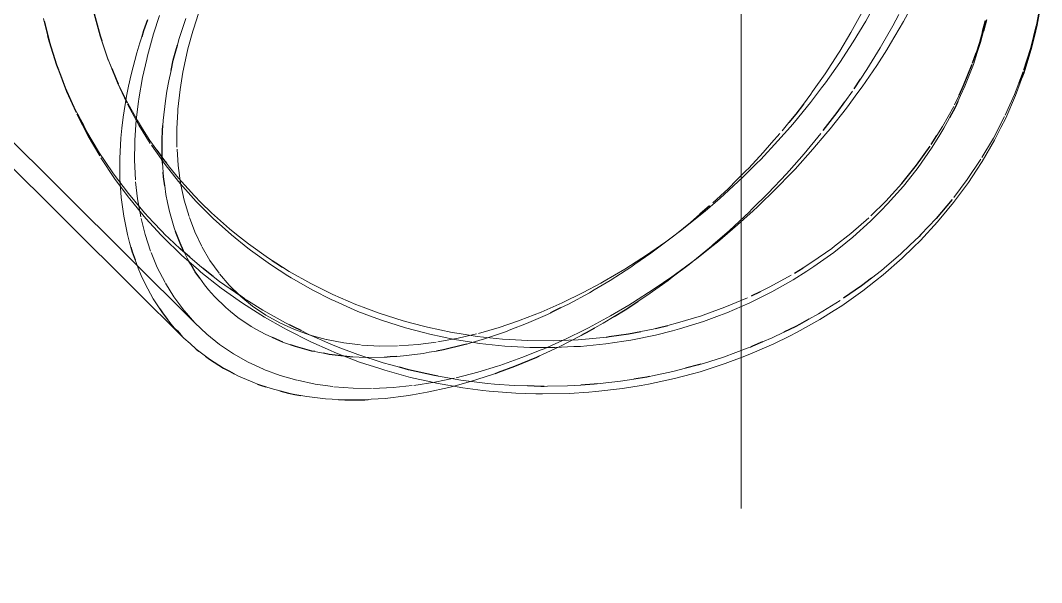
# Model space of a CAD drawing. Header units: millimetres. Extents: x -86814 to -77113, y 29520 to 42516.
# Drawn here: x -80155.9 to -79935, y 32918.5 to 33040.1 of the extents above; entities that cross this region are included whole.
import ezdxf

# ---------------------------------------------------------------- set-up
doc = ezdxf.new("R2010")
doc.units = ezdxf.units.MM
doc.linetypes.add('HIDDEN_50', pattern=[225, 150, -75])
for name, color, linetype, lineweight in [('PLATE_HIDDEN', 8, 'HIDDEN_50', 18), ('PROFILE_HIDDEN', 9, 'HIDDEN_50', 18), ('PROFILE_VISIBLE', 4, 'Continuous', 25)]:
    doc.layers.add(name, color=color, linetype=linetype, lineweight=lineweight)

msp = doc.modelspace()

# ---------------------------------------------------------------- linework, layer by layer
at = {"layer": 'PLATE_HIDDEN'}
for p, q in [((-80000, 33534.78), (-80000, 32724.87)), ((-80000, 32724.87), (-80000, 33534.78)), ((-80000, 33534.78), (-80000, 32724.87)), ((-80000, 32724.87), (-80000, 33534.78)), ((-80000, 33534.48), (-80000, 32724.69)), ((-80000, 32724.69), (-80000, 33534.48))]:
    msp.add_line(p, q, dxfattribs=at)
at = {"layer": 'PROFILE_HIDDEN'}
for p, q in [((-80118.19, 32974.69), (-81674.71, 34520.66)), ((-80116.96, 33042.96), (-80118.42, 33038.44)), ((-79973.03, 33039.95), (-79971.29, 33043.13)), ((-79963.05, 33043.17), (-79964.86, 33039.82)), ((-80150.31, 33038.13), (-80150.91, 33040.49)), ((-80138.41, 33036.04), (-80139.72, 33040.9)), ((-80127.08, 33037.17), (-80125.79, 33041.15)), ((-80121.61, 33035.96), (-80120.14, 33040.48)), ((-79973.73, 33042), (-79976.22, 33037.47)), ((-79967.15, 33038.95), (-79965.9, 33041.35)), ((-80150.72, 33039.96), (-80149.41, 33034.82)), ((-80118.42, 33038.44), (-80118.62, 33037.73)), ((-79975.73, 33035.45), (-79973.03, 33039.95)), ((-79969.6, 33034.65), (-79967.15, 33038.95)), ((-79964.86, 33039.82), (-79967.64, 33035.06)), ((-80149.96, 33036.78), (-80150.31, 33038.13)), ((-80136.89, 33031.5), (-80138.41, 33036.04)), ((-80129.67, 33036.55), (-80130.07, 33035.24)), ((-80128.39, 33032.43), (-80127.08, 33037.17)), ((-80121.94, 33034.74), (-80121.61, 33035.96)), ((-80118.62, 33037.73), (-80119.65, 33033.96)), ((-79976.22, 33037.47), (-79978.63, 33033.44)), ((-79948.42, 33035.28), (-79947.78, 33037.66)), ((-79947.56, 33037.76), (-79948.18, 33035.33)), ((-79936.87, 33035.26), (-79936.53, 33036.63)), ((-79936.53, 33036.63), (-79936.24, 33037.83)), ((-80149.41, 33034.82), (-80147.88, 33029.99)), ((-80138.29, 33035.64), (-80137.92, 33034.57)), ((-80137.92, 33034.57), (-80137.06, 33032.01)), ((-80130.07, 33035.24), (-80130.74, 33033.09)), ((-80119.65, 33033.96), (-80120.63, 33029.53)), ((-79978.62, 33031.01), (-79976.54, 33034.2)), ((-79976.54, 33034.2), (-79975.73, 33035.45)), ((-79972.79, 33029.45), (-79969.87, 33034.18)), ((-79969.87, 33034.18), (-79969.6, 33034.65)), ((-79967.64, 33035.06), (-79968.49, 33033.73)), ((-79949.16, 33033.06), (-79948.42, 33035.28)), ((-79948.18, 33035.33), (-79948.89, 33033.15)), ((-80137.06, 33032.01), (-80136.13, 33029.69)), ((-80130.74, 33033.09), (-80131.96, 33028.38)), ((-80129.46, 33027.75), (-80128.55, 33031.73)), ((-80128.55, 33031.73), (-80128.39, 33032.43)), ((-79978.91, 33032.97), (-79981.81, 33028.53)), ((-79978.63, 33033.44), (-79978.91, 33032.97)), ((-79968.49, 33033.73), (-79970.63, 33030.35)), ((-79948.89, 33033.15), (-79949.73, 33030.55)), ((-80147.8, 33029.74), (-80145.9, 33024.74)), ((-80147.17, 33028.22), (-80147.59, 33029.33)), ((-80134.91, 33026.55), (-80136.8, 33031.25)), ((-80120.63, 33029.53), (-80120.73, 33028.92)), ((-79981.71, 33026.62), (-79978.62, 33031.01)), ((-79974.17, 33027.39), (-79972.79, 33029.45)), ((-79970.63, 33030.35), (-79973.82, 33025.7)), ((-79949.73, 33030.55), (-79951.57, 33025.86)), ((-80146.13, 33025.52), (-80147.17, 33028.22)), ((-80131.96, 33028.38), (-80132.49, 33025.89)), ((-80130.28, 33023.14), (-80129.46, 33027.75)), ((-80123.81, 33027.05), (-80123.32, 33029.27)), ((-80120.73, 33028.92), (-80121.36, 33025.17)), ((-79981.81, 33028.53), (-79984.51, 33024.68)), ((-79939.6, 33026.59), (-79939.18, 33027.71)), ((-80143.96, 33020.7), (-80146.13, 33025.52)), ((-80132.89, 33022.27), (-80134.91, 33026.55)), ((-80134.72, 33026.38), (-80134.24, 33025.39)), ((-80134.24, 33025.39), (-80133.03, 33022.85)), ((-80132.49, 33025.89), (-80132.95, 33023.72)), ((-80124.2, 33024.76), (-80123.81, 33027.05)), ((-80121.36, 33025.17), (-80121.84, 33020.9)), ((-79984.97, 33022.32), (-79982.57, 33025.49)), ((-79982.57, 33025.49), (-79981.71, 33026.62)), ((-79973.82, 33025.7), (-79974.72, 33024.48)), ((-79951.57, 33025.86), (-79952.5, 33023.85)), ((-79939.91, 33026.54), (-79940.84, 33024.09)), ((-79940.61, 33023.85), (-79939.6, 33026.59)), ((-80145.9, 33024.74), (-80143.86, 33020.17)), ((-80132.95, 33023.72), (-80133.68, 33019.13)), ((-80133.03, 33022.85), (-80130.6, 33018.43)), ((-80130.35, 33022.54), (-80130.28, 33023.14)), ((-80125.02, 33018.42), (-80124.54, 33022.7)), ((-80124.54, 33022.7), (-80124.2, 33024.76)), ((-79984.89, 33024.14), (-79986.52, 33021.99)), ((-79984.51, 33024.68), (-79984.89, 33024.14)), ((-79977.57, 33022.47), (-79975.91, 33024.78)), ((-79974.72, 33024.48), (-79977.19, 33021.12)), ((-79953.84, 33021.8), (-79952.84, 33023.9)), ((-79952.5, 33023.85), (-79953.1, 33022.56)), ((-79940.84, 33024.09), (-79942.85, 33019.62)), ((-79942.75, 33018.96), (-79940.61, 33023.85)), ((-80143.43, 33019.67), (-80143.96, 33020.7)), ((-80130.29, 33017.46), (-80132.74, 33021.94)), ((-80130.84, 33018.61), (-80130.35, 33022.54)), ((-80121.84, 33020.9), (-80121.87, 33020.38)), ((-79988.41, 33018.11), (-79984.97, 33022.32)), ((-79977.19, 33021.12), (-79980.74, 33016.63)), ((-79956.41, 33017.11), (-79953.99, 33021.49)), ((-80143.72, 33019.84), (-80141.25, 33015.05)), ((-80133.68, 33019.13), (-80133.93, 33016.8)), ((-80131.15, 33014.17), (-80130.84, 33018.61)), ((-80130.6, 33018.43), (-80129.46, 33016.62)), ((-80125.08, 33017.36), (-80125.02, 33018.42)), ((-80121.87, 33020.38), (-80122.07, 33016.72)), ((-79954.9, 33019.04), (-79956.1, 33016.81)), ((-79942.99, 33019.3), (-79945.42, 33014.62)), ((-79943.8, 33016.9), (-79942.75, 33018.96)), ((-80141.51, 33015.98), (-80142.2, 33017.32)), ((-80133.93, 33016.8), (-80134.16, 33014.63)), ((-80127.8, 33013.48), (-80130.29, 33017.46)), ((-80129.46, 33016.62), (-80127.9, 33014.13)), ((-80122.07, 33016.72), (-80122.04, 33012.65)), ((-79992.01, 33014), (-79989.29, 33017.1)), ((-79989.63, 33018.03), (-79991.11, 33016.22)), ((-79989.29, 33017.1), (-79988.41, 33018.11)), ((-79980.74, 33016.63), (-79981.66, 33015.53)), ((-79957.63, 33015.17), (-79956.41, 33017.11)), ((-79956.1, 33016.81), (-79957.22, 33014.98)), ((-79945.17, 33014.19), (-79943.8, 33016.9)), ((-80138.78, 33011.39), (-80141.51, 33015.98)), ((-80141.25, 33015.05), (-80138.75, 33010.77)), ((-80134.16, 33014.63), (-80134.39, 33010.22)), ((-80131.16, 33013.66), (-80131.15, 33014.17)), ((-80127.9, 33014.13), (-80126.42, 33012.05)), ((-79995.75, 33010), (-79992.01, 33014)), ((-79986.37, 33011.22), (-79982.71, 33015.65)), ((-79981.66, 33015.53), (-79984.45, 33012.23)), ((-79957.22, 33014.98), (-79958.77, 33012.47)), ((-79945.42, 33014.62), (-79947.9, 33010.44)), ((-79947.86, 33009.55), (-79945.17, 33014.19)), ((-80131.21, 33009.83), (-80131.16, 33013.66)), ((-80124.59, 33008.88), (-80127.57, 33013.1)), ((-80122.02, 33012.23), (-80121.77, 33008.69)), ((-79993.39, 33013.57), (-79995.19, 33011.52)), ((-79984.45, 33012.23), (-79988.31, 33007.94)), ((-79958.77, 33012.47), (-79961.7, 33008.27)), ((-80137.54, 33009.53), (-80138.78, 33011.39)), ((-80138.52, 33010.38), (-80135.52, 33005.85)), ((-80135.79, 33006.93), (-80137.54, 33009.53)), ((-80134.39, 33010.22), (-80134.37, 33008.07)), ((-80131.02, 33005.61), (-80131.21, 33009.83)), ((-79995.19, 33011.52), (-79998.35, 33008.15)), ((-79996.64, 33009.12), (-79995.75, 33010)), ((-79989.61, 33007.54), (-79986.37, 33011.22)), ((-79948.12, 33010.06), (-79951.09, 33005.64)), ((-79949.09, 33007.67), (-79947.86, 33009.55)), ((-80134.37, 33008.07), (-80134.36, 33005.92)), ((-80125.09, 33008.23), (-80125.16, 33009.2)), ((-80125.02, 33007.22), (-80125.09, 33008.23)), ((-80121.7, 33005.25), (-80124.59, 33008.88)), ((-80124.29, 33009.17), (-80123.64, 33008.36)), ((-80123.64, 33008.36), (-80121.72, 33005.97)), ((-80121.77, 33008.69), (-80121.24, 33004.88)), ((-79998.94, 33007.52), (-80000.88, 33005.59)), ((-79999.64, 33006.14), (-79996.64, 33009.12)), ((-79998.35, 33008.15), (-79998.94, 33007.52)), ((-79990.18, 33006.89), (-79989.61, 33007.54)), ((-79988.31, 33007.94), (-79989.25, 33006.97)), ((-79961.7, 33008.27), (-79962.98, 33006.64)), ((-79950.81, 33005.04), (-79949.09, 33007.67)), ((-80132.55, 33002.61), (-80135.79, 33006.93)), ((-80135.52, 33005.85), (-80132.59, 33001.9)), ((-80134.36, 33005.92), (-80134.08, 33001.74)), ((-80130.57, 33001.52), (-80130.97, 33005.2)), ((-80121.72, 33005.97), (-80118.26, 33002.13)), ((-80121.36, 33004.82), (-80121.7, 33005.25)), ((-80003.65, 33002.42), (-79999.64, 33006.14)), ((-79994.15, 33002.69), (-79990.18, 33006.89)), ((-79989.25, 33006.97), (-79992.33, 33003.78)), ((-79962.98, 33006.64), (-79964.88, 33004.24)), ((-79954.03, 33000.69), (-79950.81, 33005.04)), ((-79951.09, 33005.64), (-79953.99, 33001.8)), ((-80124.42, 33002.4), (-80124.69, 33004.31)), ((-80117.89, 33000.93), (-80121.36, 33004.82)), ((-80121.17, 33004.55), (-80120.46, 33001.2)), ((-79992.33, 33003.78), (-79996.47, 32999.75)), ((-79964.88, 33004.24), (-79968.31, 33000.37)), ((-80134.08, 33001.74), (-80133.82, 32999.79)), ((-80132.59, 33001.9), (-80132.26, 33001.47)), ((-80131.15, 33000.95), (-80132.55, 33002.61)), ((-80132.26, 33001.47), (-80128.76, 32997.24)), ((-80129.05, 32998.45), (-80131.15, 33000.95)), ((-80129.87, 32997.57), (-80130.57, 33001.52)), ((-80124.05, 33000.66), (-80124.42, 33002.4)), ((-80123.64, 32998.72), (-80124.05, 33000.66)), ((-80120.46, 33001.2), (-80119.43, 32997.68)), ((-80118.26, 33002.13), (-80116.84, 33000.72)), ((-80114.64, 32997.67), (-80117.89, 33000.93)), ((-80116.84, 33000.72), (-80114.58, 32998.47)), ((-80007.77, 32998.84), (-80004.51, 33001.66)), ((-80004.47, 33002.12), (-80006.13, 33000.59)), ((-80004.51, 33001.66), (-80003.65, 33002.42)), ((-79997.57, 32999.29), (-79994.15, 33002.69)), ((-79955.41, 32999.01), (-79954.03, 33000.69)), ((-80133.82, 32999.79), (-80133.55, 32997.7)), ((-80127.19, 32996.45), (-80129.05, 32998.45)), ((-80122.62, 32995.21), (-80123.64, 32998.72)), ((-80114.58, 32998.47), (-80110.67, 32994.99)), ((-80011.99, 32995.44), (-80007.77, 32998.84)), ((-79997.4, 32998.91), (-80000.74, 32995.86)), ((-80000.36, 32996.64), (-79998.25, 32998.61)), ((-79998.25, 32998.61), (-79997.57, 32999.29)), ((-79996.47, 32999.75), (-79997.4, 32998.91)), ((-79969.72, 32998.95), (-79971.97, 32996.68)), ((-79968.31, 33000.37), (-79969.72, 32998.95)), ((-79957.49, 32996.5), (-79955.41, 32999.01)), ((-80133.55, 32997.7), (-80132.77, 32993.8)), ((-80128.93, 32993.77), (-80129.79, 32997.25)), ((-80128.76, 32997.24), (-80125.45, 32993.66)), ((-80119.34, 32997.45), (-80118.16, 32994.33)), ((-80114.18, 32997.21), (-80114.64, 32997.67)), ((-80110.26, 32993.69), (-80114.18, 32997.21)), ((-80010.95, 32996.37), (-80014.36, 32993.61)), ((-80008.89, 32998.15), (-80010.95, 32996.37)), ((-79976.25, 32993.98), (-79972.36, 32997.39)), ((-79971.97, 32996.68), (-79975.85, 32993.19)), ((-79961.2, 32992.48), (-79957.49, 32996.5)), ((-80122.33, 32994.44), (-80122.62, 32995.21)), ((-80118.16, 32994.33), (-80116.65, 32991.16)), ((-80110.67, 32994.99), (-80109.16, 32993.79)), ((-80016.3, 32992.2), (-80012.82, 32994.81)), ((-80012.82, 32994.81), (-80011.99, 32995.44)), ((-80000.74, 32995.86), (-80005.12, 32992.13)), ((-79979.78, 32991.21), (-79976.25, 32993.98)), ((-80132.77, 32993.8), (-80132.29, 32992.05)), ((-80132.29, 32992.05), (-80132.01, 32991.05)), ((-80127.73, 32990.13), (-80128.93, 32993.77)), ((-80125.45, 32993.66), (-80125.01, 32993.19)), ((-80125.01, 32993.19), (-80121.04, 32989.33)), ((-80123.8, 32993), (-80124.56, 32993.73)), ((-80122.58, 32991.82), (-80123.8, 32993)), ((-80106.72, 32990.84), (-80110.26, 32993.69)), ((-80109.16, 32993.79), (-80106.56, 32991.72)), ((-80020.69, 32989.15), (-80016.3, 32992.2)), ((-80015.18, 32992.96), (-80019.49, 32989.72)), ((-80014.36, 32993.61), (-80015.18, 32992.96)), ((-80005.12, 32992.13), (-80006.01, 32991.42)), ((-79977.36, 32991.98), (-79979.94, 32989.9)), ((-79975.85, 32993.19), (-79977.36, 32991.98)), ((-79962.7, 32991.01), (-79961.2, 32992.48)), ((-80126.29, 32986.66), (-80127.63, 32989.9)), ((-80119.83, 32988.68), (-80120.59, 32990.27)), ((-80116.56, 32991), (-80114.9, 32988.17)), ((-80106.14, 32990.37), (-80106.72, 32990.84)), ((-80106.56, 32991.72), (-80102.25, 32988.65)), ((-80101.82, 32987.26), (-80106.14, 32990.37)), ((-80019.49, 32989.72), (-80022.95, 32987.32)), ((-80011.26, 32987.27), (-80006.82, 32990.89)), ((-80006.01, 32991.42), (-80009.59, 32988.57)), ((-80006.82, 32990.89), (-80006.42, 32991.24)), ((-79984.66, 32987.75), (-79980.36, 32990.76)), ((-79979.94, 32989.9), (-79984.22, 32986.83)), ((-79980.36, 32990.76), (-79979.78, 32991.21)), ((-79965.44, 32989.57), (-79969.05, 32986.48)), ((-79963.47, 32991.44), (-79965.44, 32989.57)), ((-79965.13, 32988.65), (-79962.7, 32991.01)), ((-80131.1, 32988.26), (-80130.46, 32986.47)), ((-80121.04, 32989.33), (-80117.41, 32986.14)), ((-80119.45, 32988.03), (-80119.83, 32988.68)), ((-80117.18, 32987.03), (-80119.27, 32988.84)), ((-80114.9, 32988.17), (-80112.92, 32985.38)), ((-80102.25, 32988.65), (-80101.46, 32988.15)), ((-80025.13, 32986.3), (-80021.47, 32988.65)), ((-80021.47, 32988.65), (-80020.69, 32989.15)), ((-80009.59, 32988.57), (-80014.16, 32985.18)), ((-79986.54, 32986.58), (-79984.66, 32987.75)), ((-79969.28, 32985.01), (-79965.13, 32988.65)), ((-80130.46, 32986.47), (-80129.77, 32984.93)), ((-80124.61, 32983.38), (-80126.29, 32986.66)), ((-80117.41, 32986.14), (-80116.86, 32985.65)), ((-80116.38, 32986.4), (-80117.18, 32987.03)), ((-80116.86, 32985.65), (-80112.46, 32982.19)), ((-80112.84, 32985.29), (-80110.72, 32982.8)), ((-80098.03, 32984.83), (-80101.82, 32987.26)), ((-80099.22, 32986.72), (-80097.76, 32985.79)), ((-80097.76, 32985.79), (-80093.1, 32983.17)), ((-80029.62, 32983.64), (-80025.13, 32986.3)), ((-80023.87, 32986.67), (-80028.32, 32983.82)), ((-80022.95, 32987.32), (-80023.87, 32986.67)), ((-80014.16, 32985.18), (-80015.01, 32984.59)), ((-80014.89, 32984.51), (-80011.26, 32987.27)), ((-79985.79, 32985.82), (-79988.69, 32983.97)), ((-79984.22, 32986.83), (-79985.79, 32985.82)), ((-79969.6, 32986), (-79971.79, 32984.32)), ((-79969.05, 32986.48), (-79969.6, 32986)), ((-80129.77, 32984.93), (-80128.94, 32983.06)), ((-80128.94, 32983.06), (-80127.18, 32979.84)), ((-80122.7, 32980.28), (-80124.52, 32983.22)), ((-80116.1, 32982.91), (-80117.09, 32984.3)), ((-80112.8, 32983.61), (-80114.19, 32984.69)), ((-80110.51, 32982.01), (-80112.8, 32983.61)), ((-80097.32, 32984.38), (-80098.03, 32984.83)), ((-80092.65, 32981.72), (-80097.32, 32984.38)), ((-80093.1, 32983.17), (-80091.5, 32982.37)), ((-80034.15, 32981.2), (-80030.34, 32983.25)), ((-80028.32, 32983.82), (-80031.79, 32981.77)), ((-80030.34, 32983.25), (-80029.62, 32983.64)), ((-80020.41, 32980.56), (-80015.8, 32983.82)), ((-80015.01, 32984.59), (-80018.79, 32981.98)), ((-80015.8, 32983.82), (-80014.89, 32984.51)), ((-79993.78, 32982.41), (-79989.14, 32984.97)), ((-79988.69, 32983.97), (-79993.33, 32981.35)), ((-79973.64, 32981.58), (-79970.88, 32983.75)), ((-79970.88, 32983.75), (-79969.28, 32985.01)), ((-80120.53, 32971.36), (-80131.14, 32981.9)), ((-80115.18, 32981.82), (-80116.1, 32982.91)), ((-80113.9, 32980.32), (-80115.18, 32981.82)), ((-80112.46, 32982.19), (-80108.57, 32979.42)), ((-80110.72, 32982.8), (-80108.29, 32980.43)), ((-80088.67, 32979.73), (-80092.65, 32981.72)), ((-80091.5, 32982.37), (-80088.29, 32980.78)), ((-80088.29, 32980.78), (-80083.34, 32978.63)), ((-80038.69, 32978.97), (-80034.15, 32981.2)), ((-80032.81, 32981.16), (-80037.33, 32978.72)), ((-80031.79, 32981.77), (-80032.81, 32981.16)), ((-80018.79, 32981.98), (-80023.48, 32978.97)), ((-79995.76, 32981.46), (-79993.78, 32982.41)), ((-79993.33, 32981.35), (-79994.93, 32980.56)), ((-79978.19, 32978.37), (-79973.64, 32981.58)), ((-80127.18, 32979.84), (-80126.32, 32978.52)), ((-80126.32, 32978.52), (-80125.75, 32977.67)), ((-80120.55, 32977.38), (-80122.7, 32980.28)), ((-80111.48, 32977.95), (-80113.9, 32980.32)), ((-80108.57, 32979.42), (-80107.88, 32978.93)), ((-80108.25, 32980.39), (-80105.66, 32978.27)), ((-80107.88, 32978.93), (-80103.12, 32975.9)), ((-80106.56, 32979.36), (-80107.39, 32979.88)), ((-80103.47, 32977.41), (-80106.56, 32979.36)), ((-80087.83, 32979.31), (-80088.67, 32979.73)), ((-80082.87, 32977.14), (-80087.83, 32979.31)), ((-80083.34, 32978.63), (-80081.74, 32978.03)), ((-80043.24, 32976.97), (-80039.33, 32978.69)), ((-80039.33, 32978.69), (-80038.69, 32978.97)), ((-80037.33, 32978.72), (-80039.05, 32977.88)), ((-80023.48, 32978.97), (-80024.27, 32978.5)), ((-80022.24, 32979.35), (-80020.41, 32980.56)), ((-80003.53, 32978.02), (-79998.59, 32980.1)), ((-79998.12, 32978.98), (-80003.06, 32976.84)), ((-79994.93, 32980.56), (-79998.12, 32978.98)), ((-79978.53, 32979.5), (-79983.27, 32976.58)), ((-80118.19, 32974.69), (-80120.47, 32977.29)), ((-80110.42, 32977.08), (-80111.48, 32977.95)), ((-80108.85, 32975.8), (-80110.42, 32977.08)), ((-80105.66, 32978.27), (-80102.83, 32976.35)), ((-80098.54, 32974.65), (-80103.47, 32977.41)), ((-80102.83, 32976.35), (-80099.8, 32974.66)), ((-80078.77, 32975.6), (-80082.87, 32977.14)), ((-80081.74, 32978.03), (-80078.27, 32976.72)), ((-80078.27, 32976.72), (-80073.09, 32975.08)), ((-80047.78, 32975.2), (-80043.24, 32976.97)), ((-80041.88, 32976.49), (-80046.43, 32974.49)), ((-80041.32, 32976.76), (-80041.88, 32976.49)), ((-80024.27, 32978.5), (-80028.23, 32976.16)), ((-80008.59, 32976.2), (-80007.61, 32976.55)), ((-80007.61, 32976.55), (-80003.53, 32978.02)), ((-80003.06, 32976.84), (-80004.65, 32976.25)), ((-79983.27, 32976.58), (-79985.32, 32975.45)), ((-79982.92, 32975.38), (-79979.85, 32977.32)), ((-79979.85, 32977.32), (-79978.19, 32978.37)), ((-80124.08, 32975.39), (-80122.97, 32973.98)), ((-80115.6, 32972.22), (-80118.19, 32974.69)), ((-80106.01, 32973.87), (-80108.85, 32975.8)), ((-80103.12, 32975.9), (-80099.01, 32973.57)), ((-80099.8, 32974.66), (-80096.64, 32973.23)), ((-80097.7, 32974.23), (-80098.54, 32974.65)), ((-80077.79, 32975.23), (-80078.77, 32975.6)), ((-80072.61, 32973.57), (-80077.79, 32975.23)), ((-80073.09, 32975.08), (-80071.52, 32974.66)), ((-80071.52, 32974.66), (-80067.82, 32973.69)), ((-80052.3, 32973.66), (-80048.34, 32975.01)), ((-80046.43, 32974.49), (-80049.77, 32973.19)), ((-80048.34, 32975.01), (-80047.78, 32975.2)), ((-80028.23, 32976.16), (-80033, 32973.57)), ((-80031.64, 32973.58), (-80029.81, 32974.61)), ((-80029.81, 32974.61), (-80027.45, 32976.04)), ((-80015.84, 32974.11), (-80013.77, 32974.63)), ((-80013.77, 32974.63), (-80008.59, 32976.2)), ((-80008.11, 32974.97), (-80013.28, 32973.35)), ((-80004.65, 32976.25), (-80008.11, 32974.97)), ((-79987.83, 32972.62), (-79982.92, 32975.38)), ((-80122.97, 32973.98), (-80122.46, 32973.43)), ((-80121.24, 32972.12), (-80120.53, 32971.36)), ((-80112.81, 32969.97), (-80115.55, 32972.18)), ((-80104.84, 32973.22), (-80106.01, 32973.87)), ((-80102.98, 32972.18), (-80104.84, 32973.22)), ((-80101.38, 32971.45), (-80102.98, 32972.18)), ((-80099.01, 32973.57), (-80098.19, 32973.11)), ((-80098.19, 32973.11), (-80093.1, 32970.55)), ((-80096.59, 32973.2), (-80093.2, 32971.99)), ((-80093.47, 32972.12), (-80095.16, 32972.97)), ((-80088.25, 32969.84), (-80093.47, 32972.12)), ((-80093.2, 32971.99), (-80089.78, 32971.06)), ((-80068.44, 32972.47), (-80072.61, 32973.57)), ((-80067.33, 32972.18), (-80068.44, 32972.47)), ((-80067.82, 32973.69), (-80062.48, 32972.57)), ((-80061.98, 32971.06), (-80067.33, 32972.18)), ((-80062.48, 32972.57), (-80060.96, 32972.33)), ((-80061.21, 32971.32), (-80057.24, 32972.26)), ((-80060.96, 32972.33), (-80057.08, 32971.71)), ((-80056.78, 32972.37), (-80052.3, 32973.66)), ((-80050.97, 32972.72), (-80055.48, 32971.19)), ((-80049.77, 32973.19), (-80050.97, 32972.72)), ((-80039.37, 32969.49), (-80034.58, 32971.94)), ((-80033.72, 32973.21), (-80037.8, 32971.19)), ((-80034.58, 32971.94), (-80034.02, 32972.25)), ((-80033, 32973.57), (-80033.72, 32973.21)), ((-80018.54, 32972), (-80023.88, 32970.92)), ((-80021.7, 32972.8), (-80019.03, 32973.32)), ((-80019.03, 32973.32), (-80018.48, 32973.46)), ((-80014.85, 32972.95), (-80018.54, 32972)), ((-80013.28, 32973.35), (-80014.85, 32972.95)), ((-79990.71, 32972.66), (-79993.25, 32971.43)), ((-79989.51, 32971.79), (-79987.83, 32972.62)), ((-80120.53, 32971.36), (-80119.2, 32970.16)), ((-80109.81, 32967.94), (-80112.81, 32969.97)), ((-80098.53, 32970.28), (-80099.15, 32970.5)), ((-80097.46, 32969.9), (-80098.53, 32970.28)), ((-80093.1, 32970.55), (-80088.84, 32968.66)), ((-80089.65, 32971.03), (-80085.95, 32970.31)), ((-80086.56, 32969.19), (-80088.25, 32969.84)), ((-80085.95, 32970.31), (-80082.31, 32969.87)), ((-80082.11, 32969.85), (-80078.14, 32969.64)), ((-80078.14, 32969.64), (-80074.33, 32969.68)), ((-80074.05, 32969.68), (-80069.85, 32969.97)), ((-80069.85, 32969.97), (-80065.94, 32970.48)), ((-80065.57, 32970.52), (-80061.21, 32971.32)), ((-80057.81, 32970.4), (-80061.98, 32971.06)), ((-80058.7, 32970.26), (-80059.33, 32970.07)), ((-80055.48, 32971.19), (-80058.7, 32970.26)), ((-80056.58, 32970.21), (-80057.81, 32970.4)), ((-80057.08, 32971.71), (-80051.63, 32971.13)), ((-80051.13, 32969.64), (-80056.58, 32970.21)), ((-80051.63, 32971.13), (-80050.19, 32971.04)), ((-80050.19, 32971.04), (-80046.16, 32970.81)), ((-80046.16, 32970.81), (-80040.68, 32970.77)), ((-80037.8, 32971.19), (-80042.6, 32969.04)), ((-80040.68, 32970.77), (-80039.34, 32970.83)), ((-80039.34, 32970.83), (-80035.22, 32971)), ((-80035.22, 32971), (-80029.77, 32971.5)), ((-80029.27, 32970.11), (-80034.71, 32969.57)), ((-80029.77, 32971.5), (-80029.16, 32971.59)), ((-80025.39, 32970.69), (-80029.27, 32970.11)), ((-80023.88, 32970.92), (-80025.39, 32970.69)), ((-79998.08, 32967.85), (-79992.89, 32970.11)), ((-79993.25, 32971.43), (-79995.37, 32970.52)), ((-79992.89, 32970.11), (-79989.51, 32971.79)), ((-80117.3, 32968.52), (-80116.72, 32968.09)), ((-80116.72, 32968.09), (-80115.87, 32967.43)), ((-80106.62, 32966.15), (-80109.81, 32967.94)), ((-80091.54, 32968.3), (-80092.19, 32968.42)), ((-80090.34, 32968.07), (-80091.54, 32968.3)), ((-80088.84, 32968.66), (-80087.88, 32968.24)), ((-80087.88, 32968.24), (-80082.54, 32966.18)), ((-80082.91, 32967.8), (-80086.56, 32969.19)), ((-80077.46, 32966.02), (-80082.91, 32967.8)), ((-80073.04, 32967.5), (-80074.47, 32967.4)), ((-80068.75, 32968.05), (-80073.04, 32967.5)), ((-80067.45, 32968.28), (-80068.75, 32968.05)), ((-80065.92, 32968.56), (-80067.45, 32968.28)), ((-80047, 32969.41), (-80051.13, 32969.64)), ((-80043.24, 32968.78), (-80047.39, 32967.12)), ((-80045.66, 32969.34), (-80047, 32969.41)), ((-80040.18, 32969.32), (-80045.66, 32969.34)), ((-80043.57, 32967.54), (-80042.97, 32967.82)), ((-80042.6, 32969.04), (-80043.24, 32968.78)), ((-80042.97, 32967.82), (-80039.37, 32969.49)), ((-80036.15, 32969.51), (-80040.18, 32969.32)), ((-80034.71, 32969.57), (-80036.15, 32969.51)), ((-79998.45, 32969.22), (-80003.78, 32967.25)), ((-79999.77, 32967.21), (-79998.08, 32967.85)), ((-79997.97, 32969.42), (-79998.45, 32969.22)), ((-80103.3, 32964.62), (-80106.62, 32966.15)), ((-80083.97, 32967.3), (-80084.63, 32967.33)), ((-80081.32, 32967.16), (-80083.97, 32967.3)), ((-80082.54, 32966.18), (-80078.18, 32964.74)), ((-80077.23, 32967.2), (-80081.32, 32967.16)), ((-80075.8, 32965.57), (-80077.46, 32966.02)), ((-80076.57, 32967.25), (-80077.23, 32967.2)), ((-80073.86, 32965.03), (-80075.8, 32965.57)), ((-80052.72, 32965.26), (-80056.91, 32963.98)), ((-80052.17, 32965.43), (-80052.72, 32965.26)), ((-80047.39, 32967.12), (-80052.17, 32965.43)), ((-80008.85, 32964.09), (-80003.41, 32965.84)), ((-80008.13, 32965.89), (-80008.68, 32965.72)), ((-80003.78, 32967.25), (-80008.13, 32965.89)), ((-80003.41, 32965.84), (-79999.77, 32967.21)), ((-80109.69, 32963.65), (-80108.69, 32963.12)), ((-80108.69, 32963.12), (-80105.25, 32961.65)), ((-80099.69, 32963.28), (-80103.24, 32964.59)), ((-80096.1, 32962.25), (-80099.69, 32963.28)), ((-80078.18, 32964.74), (-80077.09, 32964.38)), ((-80077.09, 32964.38), (-80071.54, 32962.85)), ((-80064.68, 32962.96), (-80065.49, 32963.1)), ((-80056.91, 32963.98), (-80061.61, 32962.78)), ((-80058.5, 32961.96), (-80053.75, 32963.49)), ((-80053.75, 32963.49), (-80053.11, 32963.73)), ((-80019.16, 32963.18), (-80019.77, 32963.05)), ((-80014.76, 32964.1), (-80019.16, 32963.18)), ((-80011.99, 32964.83), (-80014.76, 32964.1)), ((-80014.38, 32962.6), (-80010.5, 32963.64)), ((-80010.5, 32963.64), (-80008.85, 32964.09)), ((-80105.25, 32961.65), (-80104.59, 32961.42)), ((-80092.1, 32961.4), (-80095.98, 32962.22)), ((-80088.29, 32960.87), (-80092.1, 32961.4)), ((-80083.94, 32960.53), (-80088.09, 32960.84)), ((-80071.18, 32961.08), (-80075.28, 32960.67)), ((-80071.54, 32962.85), (-80067.13, 32961.86)), ((-80066.24, 32961.83), (-80070.81, 32961.12)), ((-80067.13, 32961.86), (-80065.91, 32961.58)), ((-80062.07, 32962.68), (-80066.24, 32961.83)), ((-80065.91, 32961.58), (-80060.22, 32960.59)), ((-80060.61, 32962.25), (-80064.68, 32962.96)), ((-80063.22, 32960.68), (-80061.88, 32961.04)), ((-80061.88, 32961.04), (-80058.5, 32961.96)), ((-80054.88, 32961.53), (-80060.61, 32962.25)), ((-80053.34, 32961.41), (-80054.88, 32961.53)), ((-80049.11, 32961.08), (-80053.34, 32961.41)), ((-80046.22, 32960.99), (-80049.11, 32961.08)), ((-80041.88, 32960.93), (-80042.61, 32960.91)), ((-80037.55, 32961), (-80041.88, 32960.93)), ((-80034.67, 32961.18), (-80037.55, 32961)), ((-80030.45, 32961.52), (-80031.12, 32961.44)), ((-80026.06, 32962.01), (-80030.45, 32961.52)), ((-80023.22, 32962.47), (-80026.06, 32962.01)), ((-80025.67, 32960.44), (-80021.6, 32961.12)), ((-80021.6, 32961.12), (-80019.99, 32961.38)), ((-80019.99, 32961.38), (-80014.38, 32962.6)), ((-80102.79, 32960.81), (-80101.65, 32960.42)), ((-80101.65, 32960.42), (-80099.76, 32959.93)), ((-80095.23, 32958.94), (-80093.95, 32958.71)), ((-80093.95, 32958.71), (-80089.89, 32958.23)), ((-80079.95, 32960.48), (-80083.94, 32960.53)), ((-80075.28, 32960.67), (-80079.67, 32960.47)), ((-80076.97, 32958.31), (-80072.47, 32958.85)), ((-80072.47, 32958.85), (-80071.09, 32959.09)), ((-80071.09, 32959.09), (-80067.88, 32959.64)), ((-80067.88, 32959.64), (-80063.22, 32960.68)), ((-80060.22, 32960.59), (-80055.83, 32960.04)), ((-80055.83, 32960.04), (-80054.49, 32959.87)), ((-80054.49, 32959.87), (-80048.72, 32959.43)), ((-80048.72, 32959.43), (-80044.39, 32959.31)), ((-80044.39, 32959.31), (-80042.94, 32959.26)), ((-80042.94, 32959.26), (-80037.16, 32959.38)), ((-80037.16, 32959.38), (-80032.94, 32959.67)), ((-80032.94, 32959.67), (-80031.4, 32959.77)), ((-80031.4, 32959.77), (-80025.67, 32960.44)), ((-80089.89, 32958.23), (-80088.49, 32958.15)), ((-80088.49, 32958.15), (-80087.1, 32958.08)), ((-80080.69, 32958.08), (-80079.99, 32958.12)), ((-80079.99, 32958.12), (-80076.97, 32958.31))]:
    msp.add_line(p, q, dxfattribs=at)
at = {"layer": 'PROFILE_VISIBLE'}
for p, q in [((-80131.14, 32981.9), (-81677.05, 34517.33)), ((-79935.16, 33044.09), (-79936.1, 33039.16)), ((-79935.95, 33039.03), (-79934.98, 33044.22)), ((-80139.94, 33041.5), (-80138.65, 33036.72)), ((-80128.41, 33040.25), (-80129.26, 33037.85)), ((-79947.78, 33037.66), (-79947.15, 33040.04)), ((-79946.93, 33040.18), (-79947.56, 33037.76)), ((-79936.14, 33039), (-79937.41, 33033.95)), ((-79936.24, 33037.83), (-79935.95, 33039.03)), ((-80149.61, 33035.43), (-80149.96, 33036.78)), ((-80138.65, 33036.72), (-80138.29, 33035.64)), ((-80129.26, 33037.85), (-80129.67, 33036.55)), ((-80148.02, 33030.43), (-80149.61, 33035.43)), ((-80122.27, 33033.52), (-80121.94, 33034.74)), ((-79937.41, 33033.95), (-79938.9, 33029.23)), ((-79938.77, 33028.83), (-79937.21, 33033.89)), ((-79937.21, 33033.89), (-79936.87, 33035.26)), ((-80122.83, 33031.48), (-80122.27, 33033.52)), ((-79949.91, 33030.84), (-79949.16, 33033.06)), ((-80147.59, 33029.33), (-80148.02, 33030.43)), ((-80136.13, 33029.69), (-80135.19, 33027.38)), ((-80123.32, 33029.27), (-80122.83, 33031.48)), ((-79951.85, 33025.99), (-79949.99, 33030.59)), ((-80135.19, 33027.38), (-80134.72, 33026.38)), ((-79975.55, 33025.32), (-79974.17, 33027.39)), ((-79938.98, 33028.98), (-79939.91, 33026.54)), ((-79939.18, 33027.71), (-79938.77, 33028.83)), ((-79952.84, 33023.9), (-79951.85, 33025.99)), ((-79986.52, 33021.99), (-79988.16, 33019.84)), ((-79979.22, 33020.17), (-79977.57, 33022.47)), ((-79953.7, 33021.28), (-79954.9, 33019.04)), ((-79953.1, 33022.56), (-79953.7, 33021.28)), ((-80142.9, 33018.65), (-80143.43, 33019.67)), ((-80142.2, 33017.32), (-80142.9, 33018.65)), ((-79988.16, 33019.84), (-79989.63, 33018.03)), ((-79982.24, 33016.25), (-79979.22, 33020.17)), ((-80125.25, 33014.24), (-80125.14, 33016.29)), ((-80125.14, 33016.29), (-80125.08, 33017.36)), ((-80125.23, 33010.17), (-80125.25, 33014.24)), ((-79991.59, 33015.63), (-79993.39, 33013.57)), ((-79958.86, 33013.23), (-79957.63, 33015.17)), ((-80126.42, 33012.05), (-80124.93, 33009.98)), ((-79962.04, 33008.74), (-79959.09, 33012.85)), ((-80125.16, 33009.2), (-80125.23, 33010.17)), ((-80124.93, 33009.98), (-80124.29, 33009.17)), ((-79964.91, 33005.2), (-79962.04, 33008.74)), ((-80124.95, 33006.22), (-80125.02, 33007.22)), ((-80124.69, 33004.31), (-80124.95, 33006.22)), ((-80000.88, 33005.59), (-80002.82, 33003.66)), ((-79965.24, 33004.79), (-79964.91, 33005.2)), ((-80002.82, 33003.66), (-80004.47, 33002.12)), ((-79968.69, 33001), (-79965.24, 33004.79)), ((-79971.91, 32997.84), (-79968.69, 33001)), ((-79954.31, 33001.37), (-79957.79, 32997.26)), ((-80006.83, 32999.94), (-80008.89, 32998.15)), ((-80125.32, 32994.46), (-80127.19, 32996.45)), ((-80002.48, 32994.67), (-80000.36, 32996.64)), ((-79957.79, 32997.26), (-79961.07, 32993.78)), ((-80124.56, 32993.73), (-80125.32, 32994.46)), ((-80122.04, 32993.68), (-80122.33, 32994.44)), ((-80006.02, 32991.58), (-80002.48, 32994.67)), ((-80121.36, 32990.65), (-80122.58, 32991.82)), ((-80121.34, 32991.86), (-80122.04, 32993.68)), ((-80120.59, 32990.27), (-80121.34, 32991.86)), ((-79961.5, 32993.32), (-79963.47, 32991.44)), ((-79961.07, 32993.78), (-79961.5, 32993.32)), ((-80132.01, 32991.05), (-80131.73, 32990.05)), ((-80131.73, 32990.05), (-80131.1, 32988.26)), ((-80119.27, 32988.84), (-80121.36, 32990.65)), ((-80006.42, 32991.24), (-80006.02, 32991.58)), ((-80119.06, 32987.37), (-80119.45, 32988.03)), ((-80118.08, 32985.7), (-80119.06, 32987.37)), ((-80101.46, 32988.15), (-80100.67, 32987.65)), ((-80100.67, 32987.65), (-80099.22, 32986.72)), ((-80117.09, 32984.3), (-80118.08, 32985.7)), ((-80115.57, 32985.78), (-80116.38, 32986.4)), ((-80114.19, 32984.69), (-80115.57, 32985.78)), ((-79988.43, 32985.41), (-79986.54, 32986.58)), ((-79971.79, 32984.32), (-79973.97, 32982.65)), ((-80108.22, 32980.4), (-80110.51, 32982.01)), ((-79997.74, 32980.5), (-79995.76, 32981.46)), ((-79973.97, 32982.65), (-79977.85, 32979.97)), ((-80107.39, 32979.88), (-80108.22, 32980.4)), ((-80024.07, 32978.15), (-80022.24, 32979.35)), ((-80125.75, 32977.67), (-80125.19, 32976.81)), ((-80125.19, 32976.81), (-80124.08, 32975.39)), ((-80040.76, 32977.04), (-80041.32, 32976.76)), ((-80039.05, 32977.88), (-80040.76, 32977.04)), ((-80027.45, 32976.04), (-80025.09, 32977.48)), ((-80025.09, 32977.48), (-80024.07, 32978.15)), ((-80096.85, 32973.81), (-80097.7, 32974.23)), ((-80017.92, 32973.6), (-80015.84, 32974.11)), ((-79987.36, 32974.33), (-79988.18, 32973.88)), ((-79985.32, 32975.45), (-79987.36, 32974.33)), ((-80122.46, 32973.43), (-80121.95, 32972.89)), ((-80121.95, 32972.89), (-80121.24, 32972.12)), ((-80095.16, 32972.97), (-80096.85, 32973.81)), ((-80034.02, 32972.25), (-80033.47, 32972.56)), ((-80033.47, 32972.56), (-80031.64, 32973.58)), ((-80028.54, 32971.68), (-80024.37, 32972.28)), ((-80024.37, 32972.28), (-80021.7, 32972.8)), ((-80018.48, 32973.46), (-80017.92, 32973.6)), ((-79988.18, 32973.88), (-79990.71, 32972.66)), ((-80119.2, 32970.16), (-80117.87, 32968.96)), ((-80099.77, 32970.73), (-80101.38, 32971.45)), ((-80099.15, 32970.5), (-80099.77, 32970.73)), ((-80096.39, 32969.51), (-80097.46, 32969.9)), ((-80059.96, 32969.89), (-80064.39, 32968.84)), ((-80059.33, 32970.07), (-80059.96, 32969.89)), ((-80029.16, 32971.59), (-80028.54, 32971.68)), ((-79995.37, 32970.52), (-79997.5, 32969.62)), ((-80117.87, 32968.96), (-80117.3, 32968.52)), ((-80092.84, 32968.55), (-80096.39, 32969.51)), ((-80092.19, 32968.42), (-80092.84, 32968.55)), ((-80089.14, 32967.83), (-80090.34, 32968.07)), ((-80085.29, 32967.37), (-80089.14, 32967.83)), ((-80064.39, 32968.84), (-80065.92, 32968.56)), ((-80044.17, 32967.26), (-80043.57, 32967.54)), ((-79997.5, 32969.62), (-79997.97, 32969.42)), ((-80115.87, 32967.43), (-80115.01, 32966.78)), ((-80115.01, 32966.78), (-80111.94, 32964.83)), ((-80084.63, 32967.33), (-80085.29, 32967.37)), ((-80075.91, 32967.29), (-80076.57, 32967.25)), ((-80074.47, 32967.4), (-80075.91, 32967.29)), ((-80052.47, 32963.96), (-80048.97, 32965.26)), ((-80048.97, 32965.26), (-80044.17, 32967.26)), ((-80009.22, 32965.55), (-80011.99, 32964.83)), ((-80008.68, 32965.72), (-80009.22, 32965.55)), ((-80111.94, 32964.83), (-80110.7, 32964.18)), ((-80110.7, 32964.18), (-80109.69, 32963.65)), ((-80071.92, 32964.5), (-80073.86, 32965.03)), ((-80066.3, 32963.24), (-80071.92, 32964.5)), ((-80065.49, 32963.1), (-80066.3, 32963.24)), ((-80053.11, 32963.73), (-80052.47, 32963.96)), ((-80019.77, 32963.05), (-80020.37, 32962.92)), ((-80104.59, 32961.42), (-80103.93, 32961.2)), ((-80103.93, 32961.2), (-80102.79, 32960.81)), ((-80043.33, 32960.9), (-80046.22, 32960.99)), ((-80042.61, 32960.91), (-80043.33, 32960.9)), ((-80031.79, 32961.37), (-80034.67, 32961.18)), ((-80031.12, 32961.44), (-80031.79, 32961.37)), ((-80020.37, 32962.92), (-80023.22, 32962.47)), ((-80099.76, 32959.93), (-80097.88, 32959.44)), ((-80097.88, 32959.44), (-80096.5, 32959.18)), ((-80096.5, 32959.18), (-80095.23, 32958.94)), ((-80087.1, 32958.08), (-80085.7, 32958)), ((-80085.7, 32958), (-80081.39, 32958.03)), ((-80081.39, 32958.03), (-80080.69, 32958.08))]:
    msp.add_line(p, q, dxfattribs=at)

doc.saveas('drawing.dxf')
